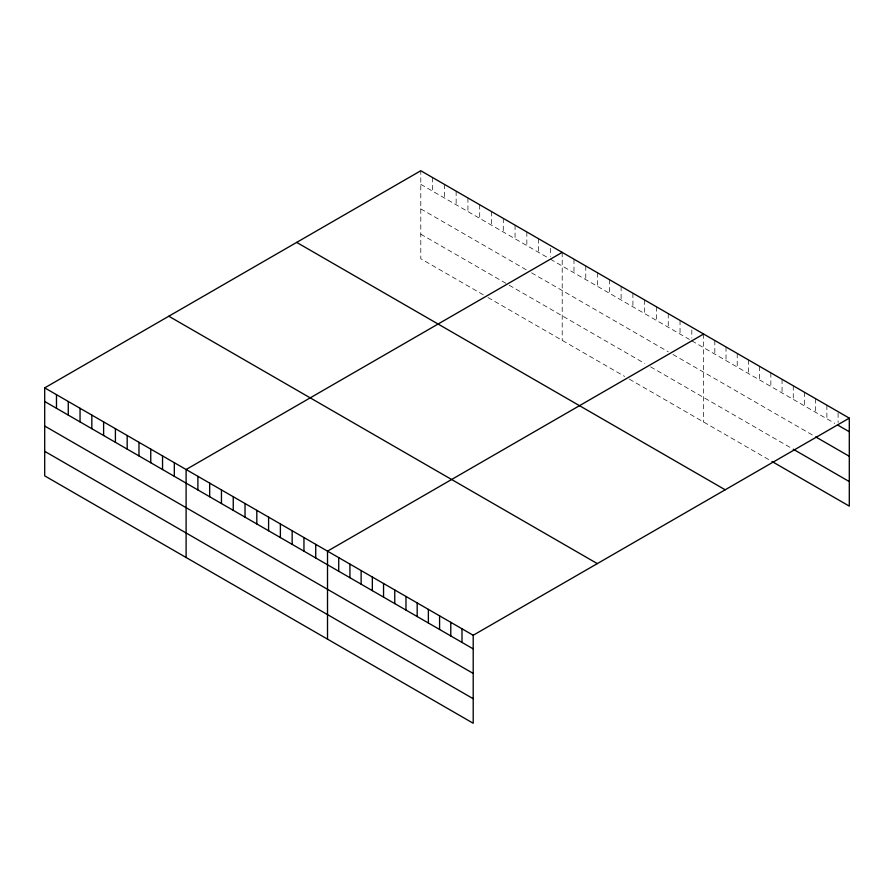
<?xml version="1.0" encoding="UTF-8"?>
<svg xmlns="http://www.w3.org/2000/svg" width="894" height="894" viewBox="0 0 894 894"><rect width="100%" height="100%" fill="white"/><g stroke="black" fill="none" stroke-linecap="round" stroke-linejoin="round"><path stroke-width="0.67" stroke-dasharray="4.47 3.35" d="M420.795 184.354L548.056 257.83M550.413 259.193L689.464 339.474M691.822 340.837L834.728 423.343M420.795 208.894L526.845 270.133M531.561 272.849L668.254 351.767M672.97 354.493L813.439 435.59M420.795 234.183L507.993 284.527M509.178 285.208L644.686 363.456M650.586 366.853L792.14 448.587M483.252 294.785L420.795 258.735L420.795 170.743M487.968 297.512L624.66 376.43M629.365 379.145L770.851 460.835M838.091 413.028L838.091 422.56M826.883 405.194L826.883 418.805M815.674 398.724L815.674 412.335M804.477 392.254L804.477 405.865M793.269 385.783L793.269 399.394M782.06 379.313L782.06 392.924M770.851 372.843L770.851 386.454M759.643 366.372L759.643 379.984M748.434 359.902L748.434 373.513M737.226 353.432L737.226 367.043M726.017 346.961L726.017 360.573M714.82 340.491L714.82 354.102M703.612 334.021L703.612 422.013M691.822 329.942L691.822 338.111M680.043 320.41L680.043 334.032M668.254 313.604L668.254 327.226M656.475 306.81L656.475 320.421M644.686 300.004L644.686 313.615M632.907 293.198L632.907 306.821M621.118 286.393L621.118 300.015M609.339 279.587L609.339 293.21M597.55 272.793L597.55 286.404M585.771 265.987L585.771 279.598M573.982 259.182L573.982 272.804M562.203 252.376L562.203 340.368M550.413 248.297L550.413 256.466M538.635 238.776L538.635 252.387M526.845 231.971L526.845 245.582M515.067 225.165L515.067 238.787M503.277 218.359L503.277 231.982M491.499 211.554L491.499 225.176M479.709 204.76L479.709 218.371M467.931 197.954L467.931 211.565M456.141 191.148L456.141 204.76M444.363 184.343L444.363 197.965M432.584 177.537L432.584 191.16"/><path stroke-width="1.34" d="M44.7 387.873L473.205 635.265L473.205 723.257L44.7 475.865L44.7 387.873L420.795 170.743L849.3 418.135L849.3 506.127L771.969 461.483M562.203 252.376L186.108 469.518L186.108 557.51M703.612 334.021L327.517 551.151L327.517 639.143M473.205 635.265L849.3 418.135M838.091 425.276L849.3 431.746M815.674 436.887L849.3 456.298M793.269 449.235L849.3 481.587M296.685 242.397L725.19 489.789M168.81 316.219L597.315 563.611M44.7 401.495L473.205 648.888M44.7 426.036L473.205 673.428M44.7 451.325L473.205 698.717M461.997 628.795L461.997 642.417M450.788 622.325L450.788 635.947M439.58 615.854L439.58 629.477M428.371 609.384L428.371 623.006M417.174 602.914L417.174 616.536M405.965 596.443L405.965 610.066M394.757 589.973L394.757 603.595M383.548 583.503L383.548 597.125M372.34 577.032L372.34 590.655M361.131 570.562L361.131 584.184M349.923 564.092L349.923 577.714M338.725 557.621L338.725 571.244M315.727 544.357L315.727 557.968M303.949 537.551L303.949 551.162M292.159 530.745L292.159 544.357M280.381 523.94L280.381 537.562M268.591 517.134L268.591 530.757M256.813 510.34L256.813 523.951M245.023 503.534L245.023 517.145M233.245 496.729L233.245 510.34M221.455 489.923L221.455 503.546M209.677 483.118L209.677 496.74M197.887 476.323L197.887 489.934M174.319 462.712L174.319 476.323M162.54 455.906L162.54 469.529M150.751 449.101L150.751 462.723M138.972 442.295L138.972 455.918M127.183 435.501L127.183 449.112M115.404 428.695L115.404 442.306M103.615 421.89L103.615 435.512M91.836 415.084L91.836 428.707M80.047 408.279L80.047 421.901M68.268 401.484L68.268 415.095M56.478 394.679L56.478 408.29"/></g></svg>
